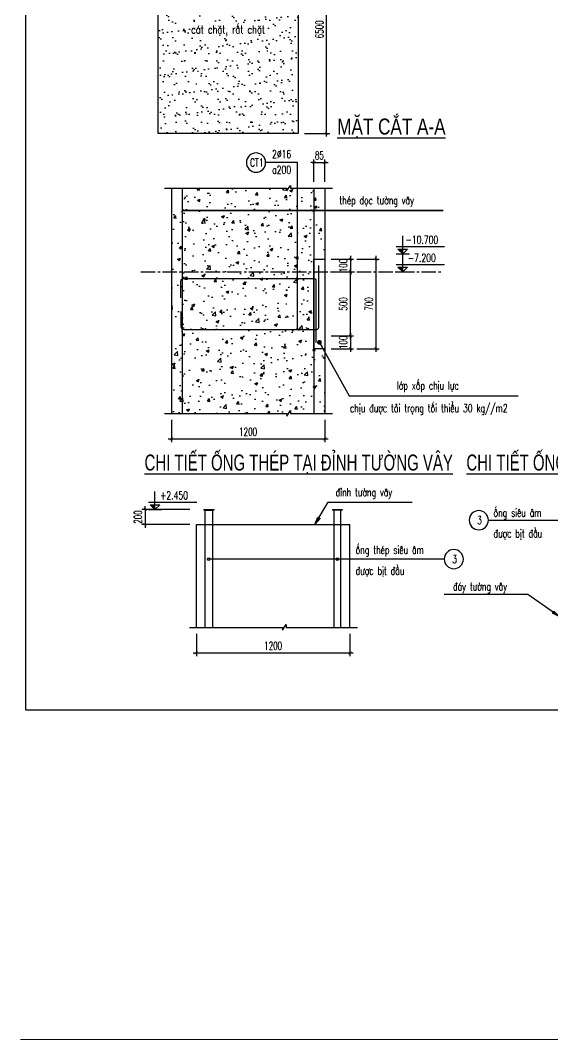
# Model space of a CAD drawing. Header units: millimetres. Extents: x -143483 to 1166745, y -1448440 to -1202244.
# Drawn here: x -139033 to -122391, y -1372063 to -1340217 of the extents above; entities that cross this region are included whole.
import ezdxf
from ezdxf.enums import TextEntityAlignment as Align

# ---------------------------------------------------------------- set-up
doc = ezdxf.new("R2010")
doc.units = ezdxf.units.MM
doc.header["$LTSCALE"] = 30
doc.header["$PDMODE"] = 3
doc.linetypes.add('CENTER2', pattern=[1.125, 0.75, -0.125, 0.125, -0.125])
doc.layers.get('0').update_dxf_attribs({"lineweight": 9})
doc.layers.get('Defpoints').update_dxf_attribs({"lineweight": 9})
for name, color, linetype in [('ccu11-Chidan', 9, 'Continuous'), ('ccu11-Cotthep', 9, 'Continuous'), ('ccu11-Dim', 8, 'Continuous'), ('ccu11-Hatch', 8, 'Continuous'), ('ccu11-Manh', 8, 'Continuous'), ('ccu11-Text', 31, 'Continuous'), ('ccu11-Thay', 7, 'Continuous'), ('ccu11-Thep', 4, 'Continuous'), ('ccu11-Truc', 13, 'CENTER2')]:
    doc.layers.add(name, color=color, linetype=linetype)
doc.styles.add('ccu11-dim', font='vnsimli.shx', dxfattribs={"width": 0.65, "bigfont": 'bigfont.shx'})
doc.styles.add('ccu11-VnAvH-B', font='VHAVANB.TTF')
doc.styles.add('ccu11-vnsimli', font='vnsimli.shx', dxfattribs={"width": 0.8, "bigfont": 'vns.shx'})
doc.styles.add('ccu11-vnsimple', font='vnsimple.shx', dxfattribs={"bigfont": 'bigfont.shx'})
doc.styles.add('ccu11_simli', font='vnsimli.shx', dxfattribs={"width": 0.8})
doc.dimstyles.new('ccu11-100', dxfattribs={"dimscale": 100, "dimtxt": 2.5, "dimasz": 1, "dimexe": 1, "dimexo": 2, "dimgap": 1, "dimtad": 1, "dimdec": 0, "dimdsep": 46, "dimtxsty": 'ccu11-dim', "dimblk": 'ARCHTICK', "dimcen": -1, "dimdle": 1, "dimclrd": 256, "dimclre": 256, "dimclrt": 3, "dimadec": 0, "dimazin": 2, "dimtfac": 0.1, "dimtdec": 0, "dimtmove": 0, "dimatfit": 1, "dimldrblk": 'ARCHTICK', "dimfxl": 0, "dimtvp": 0.833333, "dimtolj": 1, "dimtzin": 12, "dimarcsym": 0})
doc.dimstyles.new('ccu11-100x4', dxfattribs={"dimscale": 100, "dimtxt": 2.5, "dimasz": 1, "dimexe": 1, "dimexo": 2, "dimgap": 1, "dimtad": 1, "dimdec": 0, "dimlfac": 0.25, "dimdsep": 46, "dimtxsty": 'ccu11-dim', "dimblk": 'ARCHTICK', "dimcen": -1, "dimdle": 1, "dimclrd": 256, "dimclre": 256, "dimclrt": 3, "dimadec": 0, "dimazin": 2, "dimtfac": 0.1, "dimtdec": 0, "dimtmove": 0, "dimatfit": 1, "dimldrblk": 'ARCHTICK', "dimfxl": 0, "dimtvp": 0.833333, "dimtolj": 1, "dimtzin": 12, "dimarcsym": 0})

# ---------------------------------------------------------------- blocks, each defined once
blk = doc.blocks.new('_ARCHTICK')
at = {"color": 0, "linetype": 'ByBlock', "const_width": 0.15}
blk.add_lwpolyline([(-0.5, -0.5), (0.5, 0.5)], dxfattribs=at)
blk = doc.blocks.new('*D447')
at = {"layer": 'ccu11-Dim', "lineweight": -2, "transparency": 16777216}
for p, q in [((-129459, -1343847), (-129459, -1337147)), ((-130147, -1337247), (-129359, -1337247)), ((-130147, -1343747), (-129359, -1343747))]:
    blk.add_line(p, q, dxfattribs=at)
at = {"layer": 'Defpoints', "color": 0, "transparency": 16777216}
for p in [(-130347, -1337247), (-129459, -1337247), (-130347, -1343747)]:
    blk.add_point(p, dxfattribs=at)
at = {"layer": 'ccu11-Dim', "lineweight": -2, "transparency": 16777216, "xscale": 100, "yscale": 100, "zscale": 100}
for p, rotation in [((-129459, -1337247), 90), ((-129459, -1343747), 270)]:
    blk.add_blockref('_ARCHTICK', p, dxfattribs=dict(at, rotation=rotation))
at = {"layer": 'ccu11-Dim', "color": 3, "transparency": 16777216, "insert": (-129684, -1340497), "char_height": 250, "attachment_point": 5, "rotation": 90, "style": 'ccu11-dim'}
blk.add_mtext('\\A1;6500', dxfattribs=at)
blk = doc.blocks.new('*D1035')
at = {"layer": 'ccu11-Dim', "lineweight": -2, "transparency": 16777216}
for p, q in [((-133730, -1355499), (-135230, -1355499)), ((-135130, -1355499), (-135130, -1355399)), ((-135130, -1355499), (-135130, -1355971)), ((-133730, -1355971), (-135230, -1355971)), ((-135130, -1355971), (-135130, -1356071))]:
    blk.add_line(p, q, dxfattribs=at)
at = {"layer": 'Defpoints', "color": 0, "transparency": 16777216}
for p in [(-133530, -1355499), (-135130, -1355971), (-133530, -1355971)]:
    blk.add_point(p, dxfattribs=at)
at = {"layer": 'ccu11-Dim', "lineweight": -2, "transparency": 16777216, "xscale": 100, "yscale": 100, "zscale": 100}
for p, rotation in [((-135130, -1355499), 270), ((-135130, -1355971), 90)]:
    blk.add_blockref('_ARCHTICK', p, dxfattribs=dict(at, rotation=rotation))
at = {"layer": 'ccu11-Dim', "color": 3, "transparency": 16777216, "insert": (-135355, -1355735), "char_height": 250, "attachment_point": 5, "rotation": 90, "style": 'ccu11-dim'}
blk.add_mtext('\\A1;200', dxfattribs=at)
blk = doc.blocks.new('*D1036')
at = {"layer": 'ccu11-Dim', "lineweight": -2, "transparency": 16777216}
for p, q in [((-133530, -1359383), (-133530, -1360082)), ((-128730, -1359383), (-128730, -1360082)), ((-133630, -1359982), (-128630, -1359982))]:
    blk.add_line(p, q, dxfattribs=at)
at = {"layer": 'Defpoints', "color": 0, "transparency": 16777216}
for p in [(-133530, -1359183), (-128730, -1359183), (-128730, -1359982)]:
    blk.add_point(p, dxfattribs=at)
at = {"layer": 'ccu11-Dim', "lineweight": -2, "transparency": 16777216, "xscale": 100, "yscale": 100, "zscale": 100, "rotation": 180}
blk.add_blockref('_ARCHTICK', (-133530, -1359982), dxfattribs=at)
at = {"layer": 'ccu11-Dim', "lineweight": -2, "transparency": 16777216, "xscale": 100, "yscale": 100, "zscale": 100}
blk.add_blockref('_ARCHTICK', (-128730, -1359982), dxfattribs=at)
at = {"layer": 'ccu11-Dim', "color": 3, "transparency": 16777216, "insert": (-131130, -1359757), "char_height": 250, "attachment_point": 5, "style": 'ccu11-dim'}
blk.add_mtext('\\A1;1200', dxfattribs=at)
blk = doc.blocks.new('SHD')
at = {"layer": 'ccu11-Cotthep'}
blk.add_circle((300, 0), 300, dxfattribs=at)
at = {"layer": 'ccu11-Cotthep', "color": 31, "style": 'ccu11_simli', "width": 0.8}
blk.add_attdef('DK', text='', height=250, dxfattribs=at).set_placement((-101, 65), align=Align.BOTTOM_RIGHT)
blk.add_attdef('KH', text='', height=250, dxfattribs=at).set_placement((300, 0), align=Align.MIDDLE)
blk.add_attdef('KC', text='', height=250, dxfattribs=at).set_placement((-101, -142), align=Align.TOP_RIGHT)
blk = doc.blocks.new('ccu11-cotcaodo1')
at = {"layer": 'ccu11-Chidan'}
for p, q in [((0, 0), (0, 565)), ((-206, 230), (1309, 230)), ((-206, 0), (206, 0)), ((-150, 150), (150, 150)), ((0, 0), (-150, 150)), ((0, 0), (150, 150))]:
    blk.add_line(p, q, dxfattribs=at)
blk.add_solid([(-150, 150), (0, 150), (0, 0)], dxfattribs=at)
at = {"layer": 'ccu11-Chidan', "color": 31, "ltscale": 10, "style": 'ccu11-vnsimli', "width": 0.8}
blk.add_attdef('%%P0.000', text='', height=253, dxfattribs=at).set_placement((597, 441), align=Align.MIDDLE_CENTER)
blk = doc.blocks.new('*D4403')
at = {"layer": 'ccu11-Dim', "lineweight": -2, "transparency": 16777216}
for p, q in [((-134312, -1352697), (-134312, -1353397)), ((-129512, -1352697), (-129512, -1353397)), ((-134412, -1353297), (-129412, -1353297))]:
    blk.add_line(p, q, dxfattribs=at)
at = {"layer": 'Defpoints', "color": 0, "transparency": 16777216}
for p in [(-134312, -1352497), (-129512, -1352497), (-129512, -1353297)]:
    blk.add_point(p, dxfattribs=at)
at = {"layer": 'ccu11-Dim', "lineweight": -2, "transparency": 16777216, "xscale": 100, "yscale": 100, "zscale": 100, "rotation": 180}
blk.add_blockref('_ARCHTICK', (-134312, -1353297), dxfattribs=at)
at = {"layer": 'ccu11-Dim', "lineweight": -2, "transparency": 16777216, "xscale": 100, "yscale": 100, "zscale": 100}
blk.add_blockref('_ARCHTICK', (-129512, -1353297), dxfattribs=at)
at = {"layer": 'ccu11-Dim', "color": 3, "transparency": 16777216, "insert": (-131912, -1353072), "char_height": 250, "attachment_point": 5, "style": 'ccu11-dim'}
blk.add_mtext('\\A1;1200', dxfattribs=at)
blk = doc.blocks.new('*D4404')
at = {"layer": 'ccu11-Dim', "lineweight": -2, "transparency": 16777216}
for p, q in [((-129312, -1350078), (-128612, -1350078)), ((-128712, -1349978), (-128712, -1350578)), ((-129312, -1350478), (-128612, -1350478))]:
    blk.add_line(p, q, dxfattribs=at)
at = {"layer": 'Defpoints', "color": 0, "transparency": 16777216}
for p in [(-129512, -1350078), (-129512, -1350478), (-128712, -1350478)]:
    blk.add_point(p, dxfattribs=at)
at = {"layer": 'ccu11-Dim', "lineweight": -2, "transparency": 16777216, "xscale": 100, "yscale": 100, "zscale": 100}
for p, rotation in [((-128712, -1350078), 90), ((-128712, -1350478), 270)]:
    blk.add_blockref('_ARCHTICK', p, dxfattribs=dict(at, rotation=rotation))
at = {"layer": 'ccu11-Dim', "color": 3, "transparency": 16777216, "insert": (-128937, -1350278), "char_height": 250, "attachment_point": 5, "rotation": 90, "style": 'ccu11-dim'}
blk.add_mtext('\\A1;100', dxfattribs=at)
blk = doc.blocks.new('*D4405')
at = {"layer": 'ccu11-Dim', "lineweight": -2, "transparency": 16777216}
for p, q in [((-129312, -1347678), (-128612, -1347678)), ((-128712, -1347578), (-128712, -1348178)), ((-129312, -1348078), (-128612, -1348078))]:
    blk.add_line(p, q, dxfattribs=at)
at = {"layer": 'Defpoints', "color": 0, "transparency": 16777216}
for p in [(-129512, -1347678), (-129512, -1348078), (-128712, -1348078)]:
    blk.add_point(p, dxfattribs=at)
at = {"layer": 'ccu11-Dim', "lineweight": -2, "transparency": 16777216, "xscale": 100, "yscale": 100, "zscale": 100}
for p, rotation in [((-128712, -1347678), 90), ((-128712, -1348078), 270)]:
    blk.add_blockref('_ARCHTICK', p, dxfattribs=dict(at, rotation=rotation))
at = {"layer": 'ccu11-Dim', "color": 3, "transparency": 16777216, "insert": (-128937, -1347878), "char_height": 250, "attachment_point": 5, "rotation": 90, "style": 'ccu11-dim'}
blk.add_mtext('\\A1;100', dxfattribs=at)
blk = doc.blocks.new('*D4406')
at = {"layer": 'ccu11-Dim', "lineweight": -2, "transparency": 16777216}
for p, q in [((-128712, -1350178), (-128712, -1347978)), ((-129312, -1348078), (-128612, -1348078)), ((-129312, -1350078), (-128612, -1350078))]:
    blk.add_line(p, q, dxfattribs=at)
at = {"layer": 'Defpoints', "color": 0, "transparency": 16777216}
for p in [(-129512, -1348078), (-128712, -1348078), (-129512, -1350078)]:
    blk.add_point(p, dxfattribs=at)
at = {"layer": 'ccu11-Dim', "lineweight": -2, "transparency": 16777216, "xscale": 100, "yscale": 100, "zscale": 100}
for p, rotation in [((-128712, -1348078), 90), ((-128712, -1350078), 270)]:
    blk.add_blockref('_ARCHTICK', p, dxfattribs=dict(at, rotation=rotation))
at = {"layer": 'ccu11-Dim', "color": 3, "transparency": 16777216, "insert": (-128937, -1349078), "char_height": 250, "attachment_point": 5, "rotation": 90, "style": 'ccu11-dim'}
blk.add_mtext('\\A1;500', dxfattribs=at)
blk = doc.blocks.new('*D4407')
at = {"layer": 'ccu11-Dim', "lineweight": -2, "transparency": 16777216}
for p, q in [((-128512, -1347678), (-127812, -1347678)), ((-127912, -1350578), (-127912, -1347578)), ((-128512, -1350478), (-127812, -1350478))]:
    blk.add_line(p, q, dxfattribs=at)
at = {"layer": 'Defpoints', "color": 0, "transparency": 16777216}
for p in [(-128712, -1347678), (-127912, -1347678), (-128712, -1350478)]:
    blk.add_point(p, dxfattribs=at)
at = {"layer": 'ccu11-Dim', "lineweight": -2, "transparency": 16777216, "xscale": 100, "yscale": 100, "zscale": 100}
for p, rotation in [((-127912, -1347678), 90), ((-127912, -1350478), 270)]:
    blk.add_blockref('_ARCHTICK', p, dxfattribs=dict(at, rotation=rotation))
at = {"layer": 'ccu11-Dim', "color": 3, "transparency": 16777216, "insert": (-128137, -1349078), "char_height": 250, "attachment_point": 5, "rotation": 90, "style": 'ccu11-dim'}
blk.add_mtext('\\A1;700', dxfattribs=at)
blk = doc.blocks.new('*D4408')
at = {"layer": 'ccu11-Dim', "lineweight": -2, "transparency": 16777216}
for p, q in [((-129852, -1344661), (-129952, -1344661)), ((-129852, -1345261), (-129852, -1344561)), ((-129852, -1344661), (-129512, -1344661)), ((-129512, -1345261), (-129512, -1344561)), ((-129512, -1344661), (-129412, -1344661))]:
    blk.add_line(p, q, dxfattribs=at)
at = {"layer": 'Defpoints', "color": 0, "transparency": 16777216}
for p in [(-129512, -1344661), (-129852, -1345461), (-129512, -1345461)]:
    blk.add_point(p, dxfattribs=at)
at = {"layer": 'ccu11-Dim', "lineweight": -2, "transparency": 16777216, "xscale": 100, "yscale": 100, "zscale": 100}
blk.add_blockref('_ARCHTICK', (-129852, -1344661), dxfattribs=at)
at = {"layer": 'ccu11-Dim', "lineweight": -2, "transparency": 16777216, "xscale": 100, "yscale": 100, "zscale": 100, "rotation": 180}
blk.add_blockref('_ARCHTICK', (-129512, -1344661), dxfattribs=at)
at = {"layer": 'ccu11-Dim', "color": 3, "transparency": 16777216, "insert": (-129682, -1344436), "char_height": 250, "attachment_point": 5, "style": 'ccu11-dim'}
blk.add_mtext('\\A1;85', dxfattribs=at)

msp = doc.modelspace()

# ---------------------------------------------------------------- hatches: boundary and pattern name
at = {"layer": 'ccu11-Hatch'}
h = msp.add_hatch(dxfattribs=at)
h.set_pattern_fill('AR-SAND', color=256, scale=10)
h.set_pattern_definition([(37.5, (20901, 87221.96), (-16.00031, 489.41324), [0, -386.08, 0, -431.8, 0, -412.75]), (7.5, (20901, 87221.96), (449.52328, 716.8251), [0, -208.28, 0, -347.98, 0, -133.35]), (327.5, (20588.6, 87221.96), (790.99237, 1.43718), [0, -127, 0, -457.2, 0, -596.9]), (317.5, (20588.6, 87221.96), (763.55645, 222.92932), [0, -63.5, 0, -299.72, 0, -342.9])])
h.paths.add_polyline_path([(-130346.96, -1337246.56), (-134728.57, -1337246.56), (-134728.57, -1343746.56), (-130346.96, -1343746.56)])
h = msp.add_hatch(dxfattribs=at)
h.set_pattern_fill('AR-CONC', color=256, scale=5, style=0)
h.set_pattern_definition([(50, (-15874.06, -102961.35), (910.92334, -79.69543), [95.25, -1047.75]), (355, (-15874.1, -102961.3), (-176.2171, 955.2842), [76.2, -838.2029]), (100.451445, (-15798.15, -102968), (734.70624, 875.58876), [80.95004, -890.4512]), (46.1842, (-15874, -102707.3), (1355.3952, -210.2116), [142.875, -1571.625]), (96.63556, (-15761.1, -102724.9), (1187.0207, 1237.1306), [121.4251, -1335.678]), (351.18415, (-15874, -102707.3), (1187.0207, 1237.1306), [114.2998, -1257.2987]), (21, (-15747.06, -102770.85), (758.07196, -511.326), [95.25, -1047.75]), (326, (-15747.1, -102770.8), (309.01014, 920.9398), [76.2, -838.2]), (71.451445, (-15683.9, -102813.46), (1067.0821, 409.61384), [80.95004, -890.4497]), (37.5, (-15874.06, -102961.35), (15.44302, 422.775194), [0, -828.04, 0, -850.9, 0, -841.375]), (7.5, (-15874.06, -102961.35), (334.09831, 500.90287), [0, -485.14, 0, -808.99, 0, -320.675]), (327.5, (-16157.27, -102961.35), (677.95298, -28.64372), [0, -317.5, 0, -990.6, 0, -1314.45]), (317.5, (-16284.27, -102961.35), (740.6459, 127.13246), [0, -412.75, 0, -657.86, 0, -933.45])])
h.paths.add_polyline_path([(-129511.97, -1345460.51), (-130589.24, -1345460.51), (-130589.24, -1345373.14), (-130705.73, -1345547.88), (-130705.73, -1345460.51), (-134311.97, -1345460.51), (-134311.97, -1352496.62), (-130705.73, -1352496.62), (-130705.73, -1352583.99), (-130589.24, -1352409.25), (-130589.24, -1352496.62), (-129511.97, -1352496.62), (-129511.97, -1350477.69), (-129851.97, -1350477.69), (-129851.97, -1347677.69), (-129511.97, -1347677.69)])

# ---------------------------------------------------------------- linework, layer by layer
at = {"layer": 'ccu11-Dim'}
for q in [(-133971.97, -1346162.63), (-129851.97, -1346162.63)]:
    msp.add_line((-125812.04, -1346162.63), q, dxfattribs=at)
at = {"layer": 'ccu11-Manh'}
for points in [[(-134523.77, -1345460.51), (-130705.73, -1345460.51), (-130705.73, -1345547.88), (-130589.24, -1345373.14), (-130589.24, -1345460.51), (-129273.77, -1345460.51)], [(-134523.77, -1352496.62), (-130705.73, -1352496.62), (-130705.73, -1352583.99), (-130589.24, -1352409.25), (-130589.24, -1352496.62), (-129273.77, -1352496.62)], [(-124400.41, -1355835.72), (-117817.38, -1355835.72)], [(-133742.18, -1359182.77), (-130833.7, -1359182.77), (-130833.7, -1359270.14), (-130717.21, -1359095.4), (-130717.21, -1359182.77), (-128492.18, -1359182.77)]]:
    msp.add_lwpolyline(points, dxfattribs=at)
at = {"layer": 'ccu11-Manh', "linetype": 'Continuous'}
msp.add_lwpolyline([(-125780.47, -1357050.83), (-133144.86, -1357050.83)], dxfattribs=at)
at = {"layer": 'ccu11-Manh'}
for centre in [(-133144.86, -1357050.83), (-129123.07, -1357050.83)]:
    msp.add_circle(centre, 38.62, dxfattribs=at)
at = {"layer": 'ccu11-Thay', "linetype": 'Continuous'}
for p, q in [((-134311.97, -1345460.51), (-134311.97, -1352496.62)), ((-129511.97, -1345460.51), (-129511.97, -1352496.62)), ((-129851.97, -1350477.69), (-129851.97, -1347677.69)), ((-129851.97, -1347677.69), (-129511.97, -1347677.69)), ((-129511.97, -1350477.69), (-129851.97, -1350477.69))]:
    msp.add_line(p, q, dxfattribs=at)
at = {"layer": 'ccu11-Thay'}
for p, q in [((-133530.39, -1355971.19), (-128730.39, -1355971.19)), ((-133530.39, -1359182.51), (-133530.39, -1355971.19)), ((-128730.39, -1359181.77), (-128730.39, -1355971.19))]:
    msp.add_line(p, q, dxfattribs=at)
msp.add_lwpolyline([(-138866.43, -1296434.45), (-46466.43, -1296434.45), (-46466.43, -1361774.45), (-138866.43, -1361774.45)], close=True, dxfattribs=at)
at = {"layer": 'ccu11-Thay', "linetype": 'Continuous'}
msp.add_lwpolyline([(-130346.96, -1343746.56), (-134728.57, -1343746.56), (-134728.57, -1302146.56), (-130346.96, -1302146.56)], close=True, dxfattribs=at)
at = {"layer": 'ccu11-Thep'}
for p, q in [((-133971.97, -1345460.51), (-133971.97, -1352496.62)), ((-129851.97, -1345460.51), (-129851.97, -1352496.62))]:
    msp.add_line(p, q, dxfattribs=at)
at = {"layer": 'ccu11-Thep', "linetype": 'ByBlock'}
for p, q in [((-133294.39, -1355499), (-133294.39, -1355525.4)), ((-133294.39, -1355499), (-132986.39, -1355499)), ((-132986.39, -1355499), (-132986.39, -1355525.4)), ((-129274.39, -1355499), (-129274.39, -1355525.4)), ((-129274.39, -1355499), (-128966.39, -1355499)), ((-128966.39, -1355499), (-128966.39, -1355525.4))]:
    msp.add_line(p, q, dxfattribs=at)
at = {"layer": 'ccu11-Thep', "linetype": 'Continuous', "lineweight": 5}
for p, q in [((-133294.39, -1355525.4), (-132986.39, -1355525.4)), ((-129274.39, -1355525.4), (-128966.39, -1355525.4))]:
    msp.add_line(p, q, dxfattribs=at)
at = {"layer": 'ccu11-Thep'}
for points in [[(-129716, -1347877.69), (-129716, -1349827.69, -0.41421356), (-129766, -1349877.69)], [(-134010.47, -1348882.83), (-134010.47, -1348377.69, -0.41421356), (-133910.47, -1348277.69), (-129847.01, -1348277.69)], [(-129847.01, -1348277.69, -0.41421356), (-129797.01, -1348327.69), (-129797.01, -1350277.69)], [(-134010.47, -1349309.67), (-134010.47, -1349777.69, 0.41421356), (-133910.47, -1349877.69), (-129766, -1349877.69)]]:
    msp.add_lwpolyline(points, format="xyb", dxfattribs=at)
for points in [[(-133250.39, -1359181.77), (-133250.39, -1355525.4), (-133030.39, -1355525.4), (-133030.39, -1359181.77)], [(-129010.39, -1359181.77), (-129010.39, -1355525.4), (-129230.39, -1355525.4), (-129230.39, -1359181.77)]]:
    msp.add_lwpolyline(points, dxfattribs=at)
at = {"layer": 'ccu11-Truc', "ltscale": 20}
msp.add_line((-135264.19, -1348077.69), (-125865.23, -1348077.69), dxfattribs=at)
at = {"layer": 'Defpoints', "color": 2}
msp.add_line((-139032.75, -1372063.17), (1166744.68, -1372063.17), dxfattribs=at)

# ---------------------------------------------------------------- block references
at = {"layer": 'ccu11-Chidan'}
ref = msp.add_blockref('ccu11-cotcaodo1', (-127075.59, -1347512.84), dxfattribs=at)
ref.add_attrib('%%P0.000', '-10.700', dxfattribs={"color": 31, "ltscale": 10, "height": 250, "style": 'ccu11-vnsimli', "width": 0.7}).set_placement((-126478.19, -1347071.63), align=Align.MIDDLE_CENTER)
ref = msp.add_blockref('ccu11-cotcaodo1', (-127075.59, -1348077.69), dxfattribs=at)
ref.add_attrib('%%P0.000', '-7.200', dxfattribs={"color": 31, "ltscale": 10, "height": 250, "style": 'ccu11-vnsimli', "width": 0.7}).set_placement((-126478.19, -1347636.48), align=Align.MIDDLE_CENTER)
ref = msp.add_blockref('ccu11-cotcaodo1', (-134824.33, -1355499), dxfattribs=at)
ref.add_attrib('%%P0.000', '+2.450', dxfattribs={"color": 31, "ltscale": 10, "height": 250, "style": 'ccu11-vnsimli', "width": 0.7}).set_placement((-134226.94, -1355057.79), align=Align.MIDDLE_CENTER)
at = {"layer": 'ccu11-Cotthep'}
ref = msp.add_blockref('SHD', (-131363.5, -1344660.94), dxfattribs=dict(at, xscale=-1))
ref.add_attrib('KH', 'CT1', dxfattribs={"color": 31, "height": 250, "style": 'ccu11-vnsimple', "width": 0.7}).set_placement((-131638.5, -1344660.94), align=Align.MIDDLE_CENTER)
ref.add_attrib('KC', 'a200', dxfattribs={"color": 31, "height": 250, "style": 'ccu11-vnsimple', "width": 0.7}).set_placement((-130863.5, -1344760.94), align=Align.TOP_CENTER)
ref.add_attrib('DK', '2`16', dxfattribs={"color": 31, "height": 250, "style": 'ccu11-vnsimple', "width": 0.7}).set_placement((-130863.5, -1344594.27), align=Align.BOTTOM_CENTER)
at = {"layer": 'ccu11-Thay'}
ref = msp.add_blockref('SHD', (-124400.41, -1355835.72), dxfattribs=dict(at, xscale=-1))
ref.add_attrib('KH', '3', dxfattribs={"layer": 'ccu11-Cotthep', "color": 31, "height": 250, "style": 'ccu11-vnsimple', "width": 0.7}).set_placement((-124675.41, -1355835.72), align=Align.MIDDLE_CENTER)
ref = msp.add_blockref('SHD', (-125180.47, -1357050.83), dxfattribs=dict(at, xscale=-1))
ref.add_attrib('KH', '3', dxfattribs={"layer": 'ccu11-Cotthep', "color": 31, "height": 250, "style": 'ccu11-vnsimple', "width": 0.7}).set_placement((-125455.47, -1357050.83), align=Align.MIDDLE_CENTER)

# ---------------------------------------------------------------- texts
at = {"layer": 'ccu11-Text'}
for s, height, style, width, p in [('c¸t chÆt, rÊt chÆt', 250, 'ccu11-vnsimli', 0.75, (-132537.76, -1340629.77)), ('%%UmÆt c¾t a-a', 500, 'ccu11-VnAvH-B', 0.8, (-127432.06, -1343784.35)), ('%%Uchi tiÕt èng thÐp t¹i ®Ønh t\xadêng v©y', 500, 'ccu11-VnAvH-B', 0.7, (-130330.39, -1354282.53)), ('%%Uchi tiÕt èng thÐp t¹i ®¸y t\xadêng v©y', 500, 'ccu11-VnAvH-B', 0.7, (-120356.33, -1354282.53))]:
    msp.add_text(s, height=height, dxfattribs=dict(at, style=style, width=width)).set_placement(p, align=Align.CENTER)
at = {"layer": 'ccu11-Text', "style": 'ccu11-vnsimli', "width": 0.7}
for s, height, p in [('thÐp däc t\xadêng v©y', 250.0332, (-129059.78, -1345964.06, -358959.88)), ('®Ønh t\xadêng v©y', 250, (-129176.06, -1355087.05)), ('®\xadîc bÞt ®Çu', 250, (-124238.14, -1356374.71))]:
    msp.add_text(s, height=height, dxfattribs=at).set_placement(p)
at = {"layer": 'ccu11-Text', "linetype": 'Continuous', "style": 'ccu11-vnsimli', "width": 0.7}
for s, p in [('líp xèp chÞu lùc', (-126291.56, -1351752.87)), ('chÞu ®\xadîc t\\M+181F7i träng tèi thiÓu 30 kg//m2', (-126261.58, -1352458.54))]:
    msp.add_text(s, height=250, dxfattribs=at).set_placement(p, align=Align.CENTER)
for s, p in [('èng siªu ©m', (-124238.14, -1355724.71)), ('èng thÐp siªu ©m', (-128548.6, -1356888.48)), ('®\xadîc bÞt ®Çu', (-128548.6, -1357538.48)), ('®¸y t\xadêng v©y', (-125503.77, -1358028.62))]:
    msp.add_text(s, height=250, dxfattribs=at).set_placement(p)

# ---------------------------------------------------------------- dimensions: what is measured, and where the dimension line sits
at = {"layer": 'ccu11-Dim'}
for base, p1, p2, angle, dimstyle, picture, middle in [((-129459.07, -1337246.56), (-130346.96, -1343746.56), (-130346.96, -1337246.56), 270, 'ccu11-100', '*D447', (-129684.07, -1340496.56)), ((-127911.96, -1347677.69), (-128711.96, -1350477.69), (-128711.96, -1347677.69), 90, 'ccu11-100x4', '*D4407', (-128136.96, -1349077.69)), ((-128711.96, -1348077.69), (-129511.97, -1350077.69), (-129511.97, -1348077.69), 90, 'ccu11-100x4', '*D4406', (-128936.96, -1349077.69))]:
    dim = msp.add_linear_dim(base=base, p1=p1, p2=p2, angle=angle, dimstyle=dimstyle, dxfattribs=at)
    dim.commit()
    dim.dimension.update_dxf_attribs({"geometry": picture, "text_midpoint": middle})
dim = msp.add_linear_dim(base=(-129511.97, -1344660.94), p1=(-129851.97, -1345460.51), p2=(-129511.97, -1345460.51), dimstyle='ccu11-100x4', override={"dimtix": 1}, dxfattribs=at)
dim.commit()
dim.dimension.update_dxf_attribs({"geometry": '*D4408', "text_midpoint": (-129681.97, -1344435.94)})
for base, p1, p2, picture, middle in [((-128711.96, -1348077.69), (-129511.97, -1347677.69), (-129511.97, -1348077.69), '*D4405', (-128711.96, -1347877.69)), ((-128711.96, -1350477.69), (-129511.97, -1350077.69), (-129511.97, -1350477.69), '*D4404', (-128711.96, -1350277.69))]:
    dim = msp.add_linear_dim(base=base, p1=p1, p2=p2, angle=270, dimstyle='ccu11-100x4', dxfattribs=at)
    dim.commit()
    dim.dimension.update_dxf_attribs({"geometry": picture, "text_midpoint": middle, "dimtype": 160})
for base, p1, p2, picture, middle in [((-129511.97, -1353296.62), (-134311.97, -1352496.62), (-129511.97, -1352496.62), '*D4403', (-131911.97, -1353071.62)), ((-128730.39, -1359982.41), (-133530.39, -1359182.77), (-128730.39, -1359182.77), '*D1036', (-131130.39, -1359757.41))]:
    dim = msp.add_linear_dim(base=base, p1=p1, p2=p2, dimstyle='ccu11-100x4', dxfattribs=at)
    dim.commit()
    dim.dimension.update_dxf_attribs({"geometry": picture, "text_midpoint": middle})
dim = msp.add_linear_dim(base=(-135130.25, -1355971.19), p1=(-133530.39, -1355499), p2=(-133530.39, -1355971.19), angle=270, text='200', dimstyle='ccu11-100x4', override={"dimtix": 1}, dxfattribs=at)
dim.commit()
dim.dimension.update_dxf_attribs({"geometry": '*D1035', "text_midpoint": (-135355.25, -1355735.09)})

# ---------------------------------------------------------------- leaders
for points in [[(-130363.09, -1348277.69), (-130363.09, -1344660.94), (-131363.5, -1344660.94)], [(-130363.09, -1349877.69), (-130363.09, -1344660.94), (-131363.5, -1344660.94)], [(-133971.97, -1346162.63), (-125812.04, -1346162.63)], [(-129851.97, -1346162.63), (-125812.04, -1346162.63)]]:
    msp.add_leader(points, dimstyle='ccu11-100x4', dxfattribs=at)
at = {"layer": 'ccu11-Dim', "ltscale": 3000}
msp.add_leader([(-129681.96, -1350277.69), (-128752.17, -1351950.25), (-123471.38, -1351950.25)], dimstyle='ccu11-100x4', override={"dimasz": 1.5, "dimldrblk": 'Dot'}, dxfattribs=at)
at = {"layer": 'ccu11-Manh'}
for points, override in [([(-129824.89, -1355971.19), (-129403.73, -1355266.1), (-126784.43, -1355266.1)], {"dimasz": 2.5, "dimtad": 0, "dimldrblk": 'ClosedBlank'}), ([(-122168.88, -1358852.09), (-123165.56, -1358153.25), (-125781.93, -1358153.25)], {"dimasz": 2.5, "dimgap": 1, "dimtad": 0, "dimldrblk": 'ClosedBlank'})]:
    msp.add_leader(points, dimstyle='ccu11-100', override=override, dxfattribs=at)

doc.saveas('drawing.dxf')
